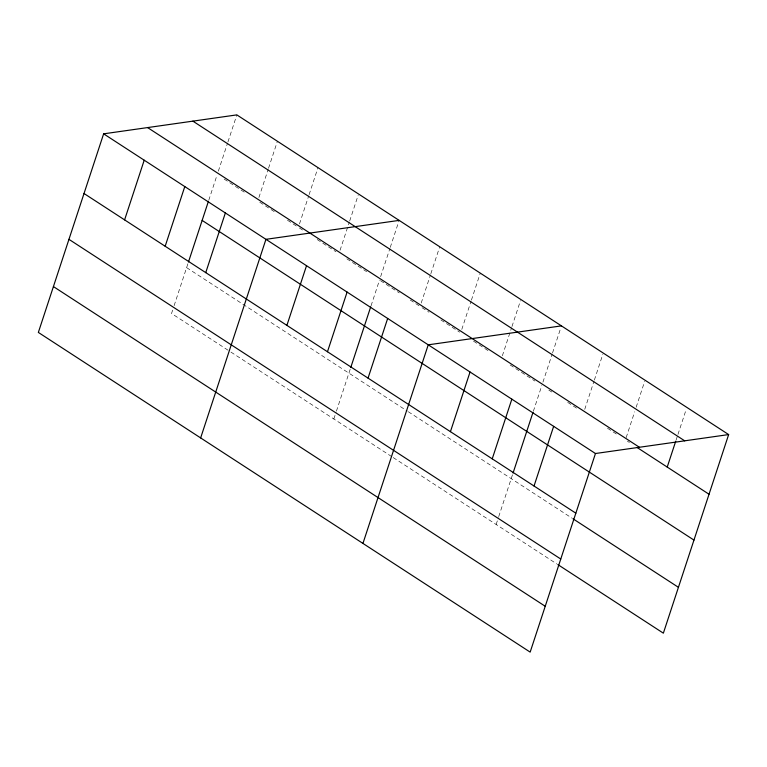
<?xml version="1.0" encoding="UTF-8"?>
<svg xmlns="http://www.w3.org/2000/svg" width="767" height="767" viewBox="0 0 767 767"><rect width="100%" height="100%" fill="white"/><g stroke="black" fill="none" stroke-linecap="round" stroke-linejoin="round"><path stroke-width="0.58" stroke-dasharray="3.83 2.88" d="M172.642 310.127L171.54 313.482L229.927 351.439M174.119 305.659L188.097 263.139M208.768 200.273L216.85 175.672M218.327 171.185L227.588 143.036M227.952 141.905L236.84 114.887M258.901 197.55L268.162 169.411M268.527 168.28L277.414 141.262M299.475 223.926L308.737 195.786M309.101 194.655L317.989 167.637M340.049 250.301L349.311 222.152M349.675 221.03L358.189 195.134M333.837 418.983L336.051 412.272M336.416 411.15L350.394 368.639M371.065 305.774L379.521 280.051M380.624 276.676L389.885 248.527M390.25 247.405L399.137 220.388M421.208 303.051L430.46 274.902M430.824 273.781L439.712 246.763M461.782 329.427L471.034 301.278M471.398 300.156L480.286 273.129M502.356 355.802L511.608 327.653M511.972 326.531L520.486 300.635M496.144 524.475L498.349 517.763M498.713 516.651L512.692 474.131M533.362 411.265L541.818 385.552M542.931 382.177L552.182 354.028M552.547 352.897L560.696 328.132M584.732 409.348L593.984 381.199M594.358 380.077L602.872 354.181M626.16 437.641L634.673 411.754M636.159 407.248L644.673 381.352M676.111 440.047L677.597 435.551M677.961 434.419L686.11 409.655M224.146 179.066L245.919 193.217M259.773 202.22L275.612 212.507M287.481 220.234L297.375 226.668M299.36 227.952L303.32 230.522M317.174 239.525L335.975 251.749M346.857 258.824L366.655 271.691M380.509 280.693L399.31 292.917M410.192 299.993L420.095 306.426M422.071 307.711L429.002 312.217M440.872 319.935L459.673 332.159M473.536 341.162L489.365 351.459M510.151 364.967L534.887 381.046M548.779 390.077L551.77 392.023M567.695 402.368L577.647 408.84M607.512 428.254L617.464 434.716M627.416 441.188L629.4 442.482M186.621 267.635L407.306 411.093M408.293 411.735L571.923 518.099M230.925 352.082L392.225 456.931M393.222 457.573L556.852 563.946"/><path stroke-width="1.15" d="M728.65 434.573L236.84 114.887L103.641 133.832L38.35 332.427L530.16 652.113L595.46 453.518L728.65 434.573L663.359 633.168L557.849 564.589M124.599 219.87L144.215 160.207M165.173 246.245L184.789 186.582M188.461 262.017L208.394 201.395M205.748 272.621L225.364 212.948M200.647 437.919L265.948 239.323L399.137 220.388M286.896 325.371L306.522 265.698M327.471 351.746L347.096 292.074M350.759 367.508L370.691 306.886M368.045 378.121L387.671 318.449M362.944 543.419L428.245 344.824L561.434 325.879M450.43 431.668L470.046 371.995M492.232 458.839L511.848 399.166M513.065 473.009L532.988 412.387M534.033 486.01L553.649 426.347M667.223 467.074L675.737 441.178M192.881 121.138L684.701 440.824M147.6 127.581L639.41 447.266M637.367 447.66L709.034 494.245M103.641 133.832L595.46 453.518M202.143 220.407L693.962 540.093M84.025 193.505L575.835 513.181M572.92 518.741L678.431 587.321M68.953 239.342L560.763 559.028M53.422 286.58L545.232 606.266"/></g></svg>
